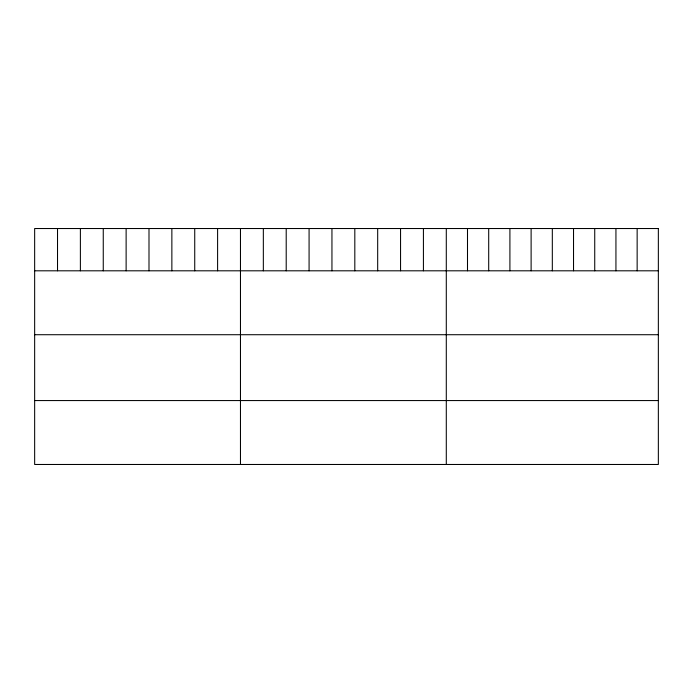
<?xml version="1.0" encoding="UTF-8"?>
<svg xmlns="http://www.w3.org/2000/svg" width="693" height="693" viewBox="0 0 693 693"><rect width="100%" height="100%" fill="white"/><g stroke="black" fill="none" stroke-linecap="round" stroke-linejoin="round"><path stroke-width="1.04" d="M34.65 270.807L658.35 270.807M34.65 334.719L658.35 334.719M34.65 400.563L658.35 400.563M637.144 228.525L637.144 270.807M615.938 228.525L615.938 270.807M594.733 228.525L594.733 270.807M573.527 228.525L573.527 270.807M552.321 228.525L552.321 270.807M531.115 228.525L531.115 270.807M509.909 228.525L509.909 270.807M488.704 228.525L488.704 270.807M467.498 228.525L467.498 270.807M446.292 228.525L446.292 464.475M423.423 228.525L423.423 270.807M400.554 228.525L400.554 270.807M377.685 228.525L377.685 270.807M354.816 228.525L354.816 270.807M331.947 228.525L331.947 270.807M309.078 228.525L309.078 270.807M286.209 228.525L286.209 270.807M263.34 228.525L263.34 270.807M240.471 228.525L240.471 464.475M217.602 228.525L217.602 270.807M194.733 228.525L194.733 270.807M171.864 228.525L171.864 270.807M148.995 228.525L148.995 270.807M126.126 228.525L126.126 270.807M103.257 228.525L103.257 270.807M80.388 228.525L80.388 270.807M57.519 228.525L57.519 270.807M658.35 228.525L34.65 228.525L34.65 464.475L658.35 464.475L658.35 228.525"/></g></svg>
